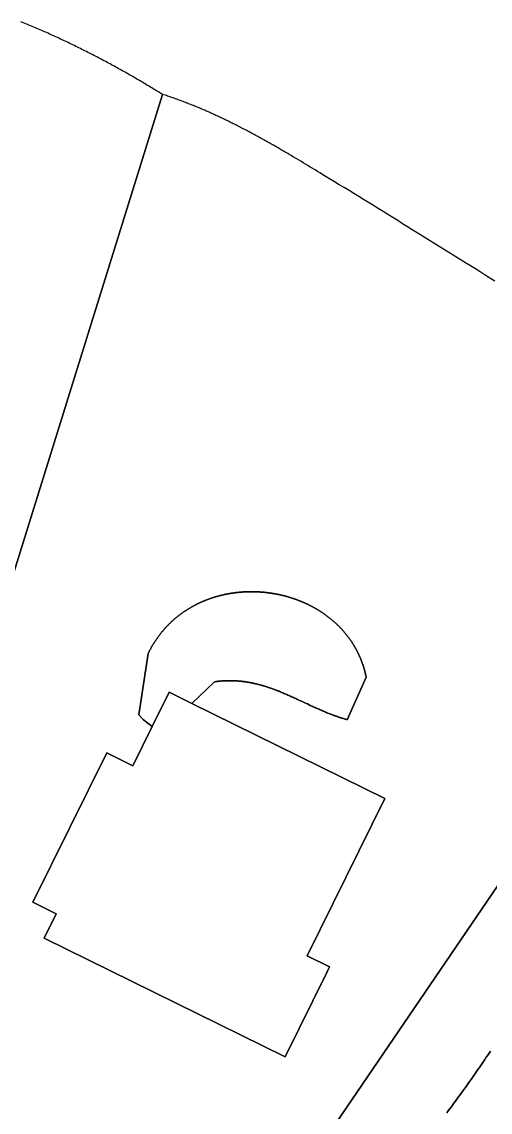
# Model space of a CAD drawing. Header units: millimetres. Extents: x 539514 to 908003, y -69769 to 203909.
# Drawn here: x 727897 to 756701, y 99591 to 166685 of the extents above; entities that cross this region are included whole.
import ezdxf

# ---------------------------------------------------------------- set-up
doc = ezdxf.new("R2010")
doc.units = ezdxf.units.MM
doc.layers.add('CLOSED_AREAS', color=7, linetype='Continuous')
doc.layers.add('REGION_HOLES', color=7, linetype='Continuous')

msp = doc.modelspace()

# ---------------------------------------------------------------- linework, layer by layer
at = {"layer": 'CLOSED_AREAS'}
for points in [[(727216.329, 132196.069), (736543.831, 162218.965), (736463.357, 162268.831), (736382.642, 162318.688), (736301.686, 162368.535), (736220.489, 162418.37), (736139.053, 162468.191), (736057.379, 162517.996), (735975.467, 162567.782), (735893.318, 162617.549), (735810.934, 162667.294), (735728.315, 162717.015), (735645.461, 162766.709), (735562.375, 162816.376), (735479.056, 162866.013), (735395.506, 162915.618), (735311.725, 162965.189), (735227.714, 163014.723), (735143.475, 163064.221), (735059.008, 163113.678), (734974.314, 163163.093), (734889.394, 163212.464), (734804.249, 163261.79), (734718.879, 163311.068), (734633.286, 163360.295), (734547.47, 163409.471), (734461.432, 163458.594), (734375.174, 163507.66), (734288.695, 163556.669), (734201.998, 163605.617), (734115.083, 163654.505), (734027.95, 163703.328), (733940.6, 163752.086), (733853.036, 163800.775), (733765.256, 163849.396), (733677.263, 163897.944), (733589.057, 163946.419), (733500.638, 163994.818), (733412.009, 164043.14), (733323.169, 164091.382), (733234.12, 164139.542), (733144.863, 164187.619), (733055.398, 164235.61), (732965.726, 164283.513), (732875.848, 164331.327), (732785.766, 164379.049), (732695.479, 164426.678), (732604.989, 164474.211), (732514.297, 164521.647), (732423.403, 164568.983), (732332.308, 164616.218), (732241.014, 164663.349), (732149.522, 164710.375), (732057.831, 164757.294), (731965.943, 164804.103), (731873.859, 164850.8), (731781.58, 164897.384), (731689.106, 164943.853), (731596.439, 164990.204), (731503.579, 165036.436), (731410.528, 165082.547), (731317.285, 165128.534), (731223.853, 165174.396), (731130.231, 165220.13), (731036.422, 165265.736), (730942.425, 165311.21), (730848.241, 165356.55), (730753.872, 165401.756), (730659.318, 165446.824), (730564.58, 165491.753), (730469.659, 165536.541), (730374.557, 165581.185), (730279.273, 165625.684), (730183.809, 165670.036), (730088.165, 165714.239), (729992.343, 165758.291), (729896.343, 165802.19), (729800.166, 165845.933), (729703.814, 165889.52), (729607.286, 165932.947), (729510.584, 165976.213), (729413.709, 166019.316), (729316.662, 166062.254), (729219.443, 166105.025), (729122.054, 166147.627), (729024.494, 166190.058), (728926.766, 166232.316), (728828.87, 166274.399), (728730.807, 166316.305), (728632.578, 166358.032), (728534.183, 166399.578), (728435.624, 166440.941), (728336.901, 166482.119), (728238.016, 166523.11), (728138.969, 166563.912), (728039.761, 166604.524), (727940.393, 166644.942), (727840.865, 166685.166)], [(756986.886, 150734.445), (756687.821, 150919.997), (756388.825, 151105.598), (756089.894, 151291.248), (755791.026, 151476.95), (755193.462, 151848.503), (754596.084, 152220.195), (753401.667, 152963.692), (752804.519, 153335.345), (752207.338, 153706.833), (751908.718, 153892.491), (751610.07, 154078.08), (751311.386, 154263.59), (751012.66, 154449.01), (750713.884, 154634.332), (750415.053, 154819.547), (750116.159, 155004.644), (749817.195, 155189.615), (749518.155, 155374.449), (749219.031, 155559.137), (748919.818, 155743.67), (748620.507, 155928.038), (748321.092, 156112.232), (748021.567, 156296.242), (747721.925, 156480.058), (747422.158, 156663.672), (747122.26, 156847.073), (746822.224, 157030.252), (746522.043, 157213.2), (746221.711, 157395.908), (746076.007, 157484.419), (745930.259, 157572.855), (745784.462, 157661.2), (745638.608, 157749.435), (745492.692, 157837.546), (745346.706, 157925.515), (745200.645, 158013.326), (745054.503, 158100.962), (744908.272, 158188.407), (744761.946, 158275.643), (744615.52, 158362.656), (744468.987, 158449.427), (744322.34, 158535.941), (744248.972, 158579.097), (744175.573, 158622.181), (744102.143, 158665.193), (744028.68, 158708.131), (743955.184, 158750.991), (743881.654, 158793.773), (743808.09, 158836.474), (743734.49, 158879.091), (743660.853, 158921.624), (743587.18, 158964.07), (743513.468, 159006.426), (743439.718, 159048.691), (743365.928, 159090.863), (743292.098, 159132.939), (743218.227, 159174.918), (743144.314, 159216.797), (743070.358, 159258.575), (742996.359, 159300.249), (742922.315, 159341.817), (742848.226, 159383.277), (742774.092, 159424.628), (742699.911, 159465.866), (742625.682, 159506.991), (742551.405, 159547.999), (742477.079, 159588.889), (742402.703, 159629.659), (742328.277, 159670.307), (742253.799, 159710.83), (742179.269, 159751.227), (742104.686, 159791.496), (742030.049, 159831.633), (741955.357, 159871.638), (741880.61, 159911.509), (741805.807, 159951.242), (741730.947, 159990.837), (741656.029, 160030.291), (741581.053, 160069.602), (741506.017, 160108.768), (741430.92, 160147.786), (741355.763, 160186.656), (741280.544, 160225.374), (741205.263, 160263.939), (741129.918, 160302.348), (741054.509, 160340.6), (740979.035, 160378.692), (740903.496, 160416.623), (740827.89, 160454.39), (740752.216, 160491.991), (740676.475, 160529.425), (740600.664, 160566.688), (740524.784, 160603.78), (740448.833, 160640.698), (740372.811, 160677.439), (740296.717, 160714.003), (740220.55, 160750.386), (740144.309, 160786.586), (740067.994, 160822.603), (739991.603, 160858.433), (739915.137, 160894.074), (739838.593, 160929.525), (739761.972, 160964.783), (739685.272, 160999.847), (739608.494, 161034.714), (739531.635, 161069.381), (739454.695, 161103.848), (739377.674, 161138.112), (739300.57, 161172.171), (739223.383, 161206.023), (739146.112, 161239.665), (739068.756, 161273.097), (738991.314, 161306.315), (738913.787, 161339.317), (738836.171, 161372.102), (738758.468, 161404.668), (738680.677, 161437.012), (738602.795, 161469.132), (738524.823, 161501.026), (738446.76, 161532.693), (738368.605, 161564.129), (738290.358, 161595.334), (738212.016, 161626.305), (738133.581, 161657.04), (738055.05, 161687.536), (737976.423, 161717.792), (737897.7, 161747.806), (737818.879, 161777.576), (737739.96, 161807.099), (737660.941, 161836.373), (737581.823, 161865.397), (737502.604, 161894.169), (737423.283, 161922.685), (737343.86, 161950.945), (737264.335, 161978.946), (737184.705, 162006.686), (737104.97, 162034.163), (737025.13, 162061.375), (736945.184, 162088.32), (736865.131, 162114.996), (736784.969, 162141.4), (736704.7, 162167.531), (736624.32, 162193.387), (736543.831, 162218.965), (727216.329, 132196.069)], [(741499.066, 90513.796), (774436.806, 138900.211)], [(774436.806, 138900.211), (741499.066, 90513.796)], [(754029.541, 99546.695), (754118.452, 99666.656), (754207.237, 99786.749), (754295.895, 99906.976), (754384.421, 100027.342), (754472.814, 100147.85), (754561.07, 100268.504), (754649.186, 100389.306), (754737.16, 100510.262), (754824.988, 100631.374), (754912.669, 100752.646), (755000.198, 100874.081), (755087.574, 100995.683), (755174.792, 101117.456), (755261.851, 101239.404), (755348.748, 101361.529), (755435.48, 101483.836), (755522.043, 101606.327), (755608.435, 101729.007), (755694.653, 101851.88), (755780.695, 101974.948), (755866.557, 102098.215), (755952.236, 102221.685), (756037.73, 102345.362), (756123.036, 102469.249), (756208.151, 102593.349), (756293.072, 102717.667), (756377.796, 102842.205), (756462.32, 102966.968), (756546.853, 103092.267), (756631.192, 103217.783), (756715.346, 103343.507)], [(756715.346, 103343.507), (756631.192, 103217.783), (756546.853, 103092.267), (756462.32, 102966.968), (756377.796, 102842.205), (756293.072, 102717.667), (756208.151, 102593.349), (756123.036, 102469.249), (756037.73, 102345.362), (755952.236, 102221.685), (755866.557, 102098.215), (755780.695, 101974.948), (755694.653, 101851.88), (755608.435, 101729.007), (755522.043, 101606.327), (755435.48, 101483.836), (755348.748, 101361.529), (755261.851, 101239.404), (755174.792, 101117.456), (755087.574, 100995.683), (755000.198, 100874.081), (754912.669, 100752.646), (754824.988, 100631.374), (754737.16, 100510.262), (754649.186, 100389.306), (754561.07, 100268.504), (754472.814, 100147.85), (754384.421, 100027.342), (754295.895, 99906.976), (754207.237, 99786.749), (754118.452, 99666.656), (754029.541, 99546.695)]]:
    msp.add_lwpolyline(points, dxfattribs=at)
for points in [[(735919.47, 123328.084), (736959.382, 125434.769), (738358.881, 124743.941), (739750.159, 126074.896), (739788.018, 126080.217), (739825.781, 126085.309), (739863.45, 126090.174), (739901.026, 126094.813), (739938.509, 126099.228), (739975.899, 126103.419), (740013.197, 126107.389), (740050.405, 126111.139), (740087.521, 126114.669), (740124.547, 126117.982), (740161.484, 126121.078), (740198.332, 126123.959), (740235.091, 126126.627), (740271.762, 126129.083), (740308.346, 126131.327), (740344.843, 126133.363), (740381.254, 126135.19), (740417.579, 126136.81), (740453.82, 126138.225), (740489.975, 126139.436), (740526.047, 126140.444), (740562.035, 126141.251), (740597.941, 126141.858), (740633.764, 126142.266), (740669.506, 126142.477), (740705.166, 126142.492), (740740.746, 126142.313), (740776.246, 126141.941), (740811.666, 126141.376), (740847.008, 126140.622), (740882.271, 126139.678), (740917.457, 126138.547), (740952.565, 126137.229), (740987.597, 126135.727), (741022.552, 126134.04), (741057.433, 126132.172), (741092.238, 126130.123), (741126.969, 126127.894), (741161.626, 126125.487), (741196.21, 126122.903), (741230.721, 126120.144), (741265.16, 126117.211), (741299.528, 126114.105), (741333.825, 126110.827), (741368.051, 126107.38), (741402.207, 126103.764), (741436.294, 126099.981), (741470.313, 126096.032), (741504.263, 126091.919), (741538.146, 126087.642), (741571.961, 126083.204), (741605.711, 126078.605), (741639.394, 126073.847), (741673.012, 126068.932), (741706.565, 126063.86), (741740.054, 126058.633), (741773.48, 126053.252), (741806.842, 126047.72), (741840.142, 126042.036), (741873.38, 126036.203), (741906.557, 126030.222), (741939.673, 126024.093), (741972.728, 126017.82), (742005.724, 126011.402), (742038.661, 126004.842), (742071.539, 125998.14), (742104.359, 125991.299), (742137.122, 125984.318), (742169.828, 125977.201), (742202.478, 125969.947), (742235.072, 125962.559), (742267.61, 125955.038), (742300.095, 125947.385), (742332.525, 125939.602), (742364.901, 125931.69), (742397.225, 125923.65), (742429.497, 125915.483), (742461.716, 125907.192), (742493.885, 125898.777), (742526.003, 125890.239), (742558.07, 125881.581), (742590.089, 125872.803), (742622.058, 125863.907), (742653.979, 125854.894), (742685.852, 125845.766), (742717.678, 125836.524), (742749.457, 125827.169), (742781.19, 125817.703), (742812.878, 125808.126), (742844.52, 125798.441), (742876.118, 125788.649), (742907.672, 125778.751), (742939.183, 125768.748), (742970.651, 125758.642), (743002.077, 125748.435), (743033.462, 125738.126), (743064.805, 125727.719), (743096.108, 125717.214), (743127.371, 125706.613), (743158.594, 125695.917), (743189.779, 125685.127), (743220.926, 125674.244), (743252.035, 125663.271), (743283.106, 125652.209), (743314.142, 125641.058), (743345.141, 125629.82), (743376.105, 125618.497), (743407.034, 125607.09), (743437.929, 125595.6), (743468.79, 125584.028), (743499.618, 125572.377), (743530.413, 125560.647), (743561.177, 125548.84), (743591.909, 125536.956), (743622.61, 125524.999), (743653.281, 125512.968), (743683.922, 125500.865), (743714.533, 125488.692), (743775.672, 125464.139), (743836.7, 125439.321), (743897.623, 125414.249), (743958.445, 125388.933), (744019.17, 125363.384), (744079.804, 125337.613), (744140.35, 125311.631), (744200.814, 125285.449), (744261.199, 125259.078), (744321.51, 125232.528), (744381.752, 125205.811), (744441.929, 125178.938), (744502.045, 125151.919), (744562.106, 125124.766), (744622.116, 125097.489), (744682.079, 125070.099), (744742, 125042.607), (744801.883, 125015.024), (744861.732, 124987.361), (744981.35, 124931.838), (745100.89, 124876.125), (745220.387, 124820.31), (745339.878, 124764.479), (745459.399, 124708.721), (745578.985, 124653.122), (745638.815, 124625.409), (745698.674, 124597.769), (745758.568, 124570.213), (745818.501, 124542.75), (745878.478, 124515.393), (745938.502, 124488.152), (745998.58, 124461.039), (746058.714, 124434.063), (746118.91, 124407.236), (746179.173, 124380.568), (746239.506, 124354.072), (746299.914, 124327.757), (746360.402, 124301.634), (746420.974, 124275.715), (746481.635, 124250.01), (746542.389, 124224.531), (746603.241, 124199.287), (746664.196, 124174.29), (746725.257, 124149.552), (746786.429, 124125.082), (746817.059, 124112.951), (746847.718, 124100.892), (746878.407, 124088.905), (746909.127, 124076.992), (746939.877, 124065.155), (746970.66, 124053.394), (747001.475, 124041.712), (747032.323, 124030.109), (747063.205, 124018.586), (747094.12, 124007.146), (747125.07, 123995.79), (747156.056, 123984.518), (747187.077, 123973.333), (747218.134, 123962.235), (747249.228, 123951.227), (747280.36, 123940.308), (747311.53, 123929.482), (747342.738, 123918.749), (747373.985, 123908.11), (747405.272, 123897.566), (747436.599, 123887.12), (747467.967, 123876.773), (747499.377, 123866.526), (747530.828, 123856.379), (747562.322, 123846.336), (747593.859, 123836.396), (747625.44, 123826.562), (747657.065, 123816.835), (747688.735, 123807.215), (747720.45, 123797.705), (747752.211, 123788.306), (747784.018, 123779.019), (747815.872, 123769.846), (747847.774, 123760.788), (747879.725, 123751.845), (747911.723, 123743.021), (749077.661, 126366.381), (749070.207, 126401.948), (749062.57, 126437.404), (749054.749, 126472.748), (749046.747, 126507.98), (749038.562, 126543.1), (749030.197, 126578.109), (749021.652, 126613.005), (749012.927, 126647.789), (749004.023, 126682.461), (748994.941, 126717.021), (748985.681, 126751.468), (748976.244, 126785.802), (748966.63, 126820.024), (748956.841, 126854.133), (748946.877, 126888.13), (748936.738, 126922.013), (748926.426, 126955.784), (748915.94, 126989.441), (748905.282, 127022.985), (748894.452, 127056.416), (748883.451, 127089.733), (748872.279, 127122.937), (748860.938, 127156.027), (748849.427, 127189.004), (748837.748, 127221.867), (748825.9, 127254.615), (748813.885, 127287.25), (748801.704, 127319.771), (748789.357, 127352.177), (748776.844, 127384.47), (748764.166, 127416.648), (748751.325, 127448.711), (748738.32, 127480.66), (748725.152, 127512.494), (748711.822, 127544.213), (748698.331, 127575.818), (748684.679, 127607.307), (748670.867, 127638.682), (748656.895, 127669.941), (748642.764, 127701.085), (748628.475, 127732.114), (748614.028, 127763.027), (748599.425, 127793.825), (748584.665, 127824.507), (748569.75, 127855.073), (748554.679, 127885.523), (748539.454, 127915.858), (748524.076, 127946.076), (748508.544, 127976.179), (748492.861, 128006.165), (748477.025, 128036.035), (748461.038, 128065.788), (748444.901, 128095.425), (748428.614, 128124.945), (748412.178, 128154.349), (748395.593, 128183.635), (748378.86, 128212.805), (748361.98, 128241.858), (748344.954, 128270.794), (748327.782, 128299.612), (748310.464, 128328.313), (748293.002, 128356.897), (748275.396, 128385.364), (748257.646, 128413.712), (748239.754, 128441.943), (748221.72, 128470.057), (748203.544, 128498.052), (748185.228, 128525.929), (748166.772, 128553.689), (748148.176, 128581.33), (748129.441, 128608.853), (748110.569, 128636.257), (748091.558, 128663.544), (748072.411, 128690.711), (748053.128, 128717.76), (748033.709, 128744.69), (748014.155, 128771.501), (747994.467, 128798.194), (747974.646, 128824.767), (747954.691, 128851.221), (747934.604, 128877.556), (747914.386, 128903.772), (747894.036, 128929.868), (747873.556, 128955.844), (747852.947, 128981.701), (747832.208, 129007.439), (747811.341, 129033.056), (747790.346, 129058.554), (747769.224, 129083.931), (747747.976, 129109.189), (747726.601, 129134.326), (747705.102, 129159.343), (747683.478, 129184.239), (747661.73, 129209.015), (747639.859, 129233.671), (747617.865, 129258.206), (747595.749, 129282.619), (747573.513, 129306.913), (747551.155, 129331.085), (747528.677, 129355.136), (747506.081, 129379.065), (747483.365, 129402.874), (747460.531, 129426.561), (747437.58, 129450.127), (747414.512, 129473.571), (747391.329, 129496.893), (747368.029, 129520.094), (747344.615, 129543.173), (747321.087, 129566.13), (747297.445, 129588.965), (747273.69, 129611.678), (747249.823, 129634.268), (747225.845, 129656.736), (747201.755, 129679.082), (747177.556, 129701.305), (747153.247, 129723.406), (747128.828, 129745.383), (747104.302, 129767.238), (747079.667, 129788.97), (747054.926, 129810.579), (747030.079, 129832.065), (747005.125, 129853.428), (746980.067, 129874.667), (746954.904, 129895.783), (746929.637, 129916.776), (746904.267, 129937.645), (746878.795, 129958.39), (746853.221, 129979.011), (746827.545, 129999.509), (746801.769, 130019.882), (746775.894, 130040.132), (746749.919, 130060.257), (746723.845, 130080.258), (746697.673, 130100.134), (746671.404, 130119.886), (746645.039, 130139.514), (746618.577, 130159.017), (746592.02, 130178.395), (746565.369, 130197.648), (746538.623, 130216.776), (746511.784, 130235.78), (746484.852, 130254.658), (746457.828, 130273.41), (746430.712, 130292.038), (746403.506, 130310.54), (746376.209, 130328.916), (746348.823, 130347.167), (746321.348, 130365.292), (746293.785, 130383.291), (746266.135, 130401.165), (746238.397, 130418.912), (746210.573, 130436.533), (746182.663, 130454.028), (746154.669, 130471.397), (746126.59, 130488.639), (746098.427, 130505.755), (746070.182, 130522.744), (746041.853, 130539.606), (746013.444, 130556.342), (745984.953, 130572.95), (745956.381, 130589.432), (745927.73, 130605.787), (745899, 130622.014), (745870.191, 130638.114), (745841.304, 130654.087), (745812.34, 130669.932), (745783.3, 130685.65), (745754.184, 130701.24), (745724.992, 130716.702), (745695.726, 130732.036), (745666.385, 130747.242), (745636.972, 130762.321), (745607.486, 130777.271), (745577.927, 130792.093), (745548.298, 130806.786), (745518.597, 130821.351), (745488.827, 130835.788), (745458.987, 130850.096), (745429.078, 130864.275), (745399.101, 130878.325), (745369.057, 130892.246), (745338.946, 130906.039), (745308.769, 130919.702), (745278.526, 130933.236), (745248.218, 130946.64), (745217.846, 130959.916), (745187.41, 130973.061), (745156.912, 130986.077), (745126.351, 130998.964), (745095.728, 131011.72), (745065.045, 131024.347), (745034.301, 131036.843), (745003.497, 131049.21), (744972.635, 131061.446), (744941.713, 131073.552), (744910.735, 131085.528), (744879.699, 131097.373), (744848.606, 131109.087), (744817.458, 131120.671), (744786.254, 131132.124), (744754.996, 131143.447), (744723.685, 131154.638), (744692.32, 131165.698), (744660.902, 131176.627), (744629.432, 131187.425), (744597.911, 131198.091), (744566.34, 131208.626), (744534.718, 131219.029), (744503.047, 131229.301), (744471.328, 131239.441), (744439.56, 131249.449), (744407.745, 131259.325), (744375.884, 131269.069), (744343.976, 131278.681), (744312.023, 131288.161), (744280.024, 131297.508), (744247.982, 131306.723), (744215.896, 131315.805), (744183.768, 131324.755), (744151.597, 131333.572), (744119.385, 131342.256), (744087.131, 131350.808), (744054.838, 131359.226), (744022.505, 131367.511), (743990.133, 131375.663), (743957.722, 131383.682), (743925.274, 131391.567), (743892.789, 131399.319), (743860.267, 131406.937), (743827.71, 131414.422), (743795.118, 131421.772), (743762.491, 131428.989), (743729.83, 131436.072), (743697.137, 131443.021), (743664.41, 131449.835), (743631.652, 131456.515), (743598.863, 131463.061), (743566.043, 131469.473), (743533.194, 131475.75), (743500.315, 131481.892), (743467.407, 131487.899), (743434.472, 131493.772), (743401.509, 131499.51), (743368.52, 131505.112), (743335.504, 131510.58), (743302.463, 131515.912), (743269.398, 131521.109), (743236.308, 131526.17), (743203.195, 131531.096), (743170.06, 131535.886), (743136.902, 131540.541), (743103.723, 131545.06), (743070.523, 131549.443), (743037.302, 131553.689), (743004.062, 131557.8), (742970.804, 131561.774), (742937.527, 131565.612), (742904.232, 131569.314), (742870.921, 131572.879), (742837.593, 131576.308), (742804.25, 131579.6), (742770.891, 131582.755), (742737.519, 131585.773), (742704.132, 131588.654), (742670.733, 131591.398), (742637.321, 131594.005), (742603.898, 131596.475), (742570.463, 131598.807), (742537.018, 131601.002), (742503.563, 131603.059), (742470.099, 131604.979), (742436.626, 131606.761), (742403.146, 131608.405), (742369.658, 131609.911), (742336.164, 131611.278), (742302.664, 131612.508), (742269.159, 131613.6), (742235.649, 131614.553), (742202.135, 131615.368), (742168.617, 131616.044), (742135.097, 131616.581), (742101.576, 131616.98), (742068.052, 131617.24), (742034.528, 131617.361), (742001.004, 131617.343), (741967.48, 131617.186), (741933.958, 131616.889), (741900.438, 131616.454), (741866.92, 131615.879), (741833.405, 131615.164), (741799.894, 131614.31), (741766.387, 131613.316), (741732.886, 131612.182), (741699.39, 131610.908), (741665.901, 131609.495), (741632.419, 131607.941), (741598.944, 131606.247), (741565.478, 131604.413), (741532.021, 131602.438), (741498.573, 131600.323), (741465.136, 131598.067), (741431.71, 131595.671), (741398.295, 131593.134), (741364.892, 131590.456), (741331.503, 131587.637), (741298.127, 131584.677), (741264.765, 131581.576), (741231.418, 131578.333), (741198.086, 131574.949), (741164.771, 131571.424), (741131.472, 131567.757), (741098.191, 131563.949), (741064.928, 131559.999), (741031.683, 131555.907), (740998.458, 131551.673), (740965.253, 131547.296), (740932.069, 131542.778), (740898.906, 131538.118), (740865.764, 131533.315), (740832.646, 131528.37), (740799.551, 131523.282), (740766.479, 131518.052), (740733.432, 131512.679), (740700.411, 131507.163), (740667.415, 131501.504), (740634.446, 131495.703), (740601.504, 131489.758), (740568.589, 131483.67), (740535.703, 131477.438), (740502.847, 131471.064), (740470.02, 131464.545), (740437.223, 131457.884), (740404.457, 131451.078), (740371.723, 131444.129), (740339.022, 131437.036), (740306.353, 131429.798), (740273.718, 131422.417), (740241.117, 131414.892), (740208.551, 131407.222), (740176.021, 131399.408), (740143.527, 131391.45), (740111.07, 131383.347), (740078.65, 131375.099), (740046.269, 131366.706), (740013.926, 131358.169), (739981.623, 131349.487), (739949.36, 131340.66), (739917.137, 131331.687), (739884.956, 131322.569), (739852.817, 131313.306), (739820.721, 131303.898), (739788.668, 131294.344), (739756.66, 131284.644), (739724.695, 131274.799), (739692.776, 131264.808), (739660.903, 131254.671), (739629.077, 131244.388), (739597.298, 131233.958), (739565.567, 131223.383), (739533.884, 131212.661), (739502.25, 131201.793), (739470.667, 131190.779), (739439.133, 131179.617), (739407.651, 131168.309), (739376.221, 131156.855), (739344.843, 131145.253), (739313.518, 131133.505), (739282.247, 131121.609), (739251.03, 131109.566), (739219.869, 131097.376), (739188.763, 131085.039), (739157.713, 131072.554), (739126.72, 131059.921), (739095.785, 131047.141), (739064.908, 131034.213), (739034.09, 131021.137), (739003.332, 131007.913), (738972.633, 130994.542), (738941.996, 130981.022), (738911.42, 130967.353), (738880.906, 130953.537), (738850.455, 130939.572), (738820.068, 130925.458), (738789.744, 130911.196), (738759.486, 130896.785), (738729.292, 130882.226), (738699.165, 130867.517), (738669.105, 130852.659), (738639.111, 130837.652), (738609.186, 130822.496), (738579.329, 130807.191), (738549.542, 130791.736), (738519.825, 130776.132), (738490.178, 130760.378), (738460.602, 130744.475), (738431.098, 130728.421), (738401.667, 130712.218), (738372.309, 130695.865), (738343.025, 130679.362), (738313.815, 130662.708), (738284.68, 130645.904), (738255.621, 130628.95), (738226.639, 130611.845), (738197.733, 130594.59), (738168.906, 130577.184), (738140.156, 130559.628), (738111.486, 130541.92), (738082.895, 130524.062), (738054.384, 130506.052), (738025.955, 130487.891), (737997.607, 130469.579), (737969.341, 130451.116), (737941.158, 130432.501), (737913.059, 130413.735), (737885.044, 130394.817), (737857.114, 130375.747), (737829.269, 130356.526), (737801.51, 130337.152), (737773.838, 130317.627), (737746.254, 130297.949), (737718.758, 130278.119), (737691.35, 130258.137), (737664.032, 130238.003), (737636.803, 130217.716), (737609.666, 130197.276), (737582.62, 130176.684), (737555.665, 130155.938), (737528.804, 130135.04), (737502.035, 130113.989), (737475.361, 130092.785), (737448.781, 130071.427), (737422.296, 130049.917), (737395.907, 130028.253), (737369.614, 130006.435), (737343.419, 129984.464), (737317.322, 129962.339), (737291.323, 129940.06), (737265.423, 129917.628), (737239.623, 129895.041), (737213.923, 129872.301), (737188.324, 129849.406), (737162.827, 129826.357), (737137.432, 129803.154), (737112.14, 129779.796), (737086.952, 129756.284), (737061.868, 129732.617), (737036.889, 129708.795), (737012.016, 129684.819), (736987.249, 129660.687), (736962.589, 129636.4), (736938.036, 129611.959), (736913.591, 129587.362), (736889.256, 129562.61), (736865.029, 129537.702), (736840.913, 129512.639), (736816.908, 129487.42), (736793.014, 129462.045), (736769.232, 129436.515), (736745.562, 129410.829), (736722.006, 129384.987), (736698.565, 129358.988), (736675.237, 129332.834), (736652.025, 129306.523), (736628.929, 129280.055), (736605.95, 129253.432), (736583.088, 129226.651), (736560.343, 129199.714), (736537.718, 129172.62), (736515.211, 129145.37), (736492.824, 129117.962), (736470.558, 129090.397), (736448.413, 129062.675), (736426.39, 129034.796), (736404.489, 129006.76), (736382.711, 128978.566), (736361.057, 128950.214), (736339.527, 128921.705), (736318.122, 128893.038), (736296.843, 128864.213), (736275.691, 128835.23), (736254.665, 128806.089), (736233.767, 128776.79), (736212.997, 128747.333), (736192.356, 128717.717), (736171.845, 128687.943), (736151.463, 128658.011), (736131.213, 128627.92), (736111.094, 128597.67), (736091.107, 128567.261), (736071.253, 128536.694), (736051.533, 128505.967), (736031.947, 128475.081), (736012.495, 128444.036), (735993.179, 128412.832), (735973.999, 128381.468), (735954.955, 128349.945), (735936.049, 128318.262), (735917.281, 128286.42), (735898.651, 128254.418), (735880.161, 128222.255), (735861.811, 128189.933), (735843.601, 128157.451), (735825.532, 128124.809), (735807.606, 128092.006), (735789.821, 128059.043), (735772.18, 128025.919), (735754.683, 127992.635), (735737.331, 127959.191), (735720.123, 127925.585), (735703.061, 127891.819), (735686.146, 127857.891), (735669.377, 127823.803), (735086.409, 124034.505), (735377.893, 123743.021)], [(738358.881, 124743.941), (736959.382, 125434.769), (735919.47, 123328.084), (734726.222, 120910.766), (733116.542, 121705.344), (728578.393, 112511.828), (730015.599, 111802.387), (729275.92, 110303.923), (744086.97, 102992.82), (746655.026, 108195.263), (746820.807, 108531.107), (745453.408, 109206.09), (750230.559, 118883.784)]]:
    msp.add_lwpolyline(points, close=True, dxfattribs=at)
at = {"layer": 'REGION_HOLES'}
msp.add_lwpolyline([(735377.893, 123743.021), (735086.409, 124034.505), (735669.377, 127823.803), (735686.146, 127857.891), (735703.061, 127891.819), (735720.123, 127925.585), (735737.331, 127959.191), (735754.683, 127992.635), (735772.18, 128025.919), (735789.821, 128059.043), (735807.606, 128092.006), (735825.532, 128124.809), (735843.601, 128157.451), (735861.811, 128189.933), (735880.161, 128222.255), (735898.651, 128254.418), (735917.281, 128286.42), (735936.049, 128318.262), (735954.955, 128349.945), (735973.999, 128381.468), (735993.179, 128412.832), (736012.495, 128444.036), (736031.947, 128475.081), (736051.533, 128505.967), (736071.253, 128536.694), (736091.107, 128567.261), (736111.094, 128597.67), (736131.213, 128627.92), (736151.463, 128658.011), (736171.845, 128687.943), (736192.356, 128717.717), (736212.997, 128747.333), (736233.767, 128776.79), (736254.665, 128806.089), (736275.691, 128835.23), (736296.843, 128864.213), (736318.122, 128893.038), (736339.527, 128921.705), (736361.057, 128950.214), (736382.711, 128978.566), (736404.489, 129006.76), (736426.39, 129034.796), (736448.413, 129062.675), (736470.558, 129090.397), (736492.824, 129117.962), (736515.211, 129145.37), (736537.718, 129172.62), (736560.343, 129199.714), (736583.088, 129226.651), (736605.95, 129253.432), (736628.929, 129280.055), (736652.025, 129306.523), (736675.237, 129332.834), (736698.565, 129358.988), (736722.006, 129384.987), (736745.562, 129410.829), (736769.232, 129436.515), (736793.014, 129462.045), (736816.908, 129487.42), (736840.913, 129512.639), (736865.029, 129537.702), (736889.256, 129562.61), (736913.591, 129587.362), (736938.036, 129611.959), (736962.589, 129636.4), (736987.249, 129660.687), (737012.016, 129684.819), (737036.889, 129708.795), (737061.868, 129732.617), (737086.952, 129756.284), (737112.14, 129779.796), (737137.432, 129803.154), (737162.827, 129826.357), (737188.324, 129849.406), (737213.923, 129872.301), (737239.623, 129895.041), (737265.423, 129917.628), (737291.323, 129940.06), (737317.322, 129962.339), (737343.419, 129984.464), (737369.614, 130006.435), (737395.907, 130028.253), (737422.296, 130049.917), (737448.781, 130071.427), (737475.361, 130092.785), (737502.035, 130113.989), (737528.804, 130135.04), (737555.665, 130155.938), (737582.62, 130176.684), (737609.666, 130197.276), (737636.803, 130217.716), (737664.032, 130238.003), (737691.35, 130258.137), (737718.758, 130278.119), (737746.254, 130297.949), (737773.838, 130317.627), (737801.51, 130337.152), (737829.269, 130356.526), (737857.114, 130375.747), (737885.044, 130394.817), (737913.059, 130413.735), (737941.158, 130432.501), (737969.341, 130451.116), (737997.607, 130469.579), (738025.955, 130487.891), (738054.384, 130506.052), (738082.895, 130524.062), (738111.486, 130541.92), (738140.156, 130559.628), (738168.906, 130577.184), (738197.733, 130594.59), (738226.639, 130611.845), (738255.621, 130628.95), (738284.68, 130645.904), (738313.815, 130662.708), (738343.025, 130679.362), (738372.309, 130695.865), (738401.667, 130712.218), (738431.098, 130728.421), (738460.602, 130744.475), (738490.178, 130760.378), (738519.825, 130776.132), (738549.542, 130791.736), (738579.329, 130807.191), (738609.186, 130822.496), (738639.111, 130837.652), (738669.105, 130852.659), (738699.165, 130867.517), (738729.292, 130882.226), (738759.486, 130896.785), (738789.744, 130911.196), (738820.068, 130925.458), (738850.455, 130939.572), (738880.906, 130953.537), (738911.42, 130967.353), (738941.996, 130981.022), (738972.633, 130994.542), (739003.332, 131007.913), (739034.09, 131021.137), (739064.908, 131034.213), (739095.785, 131047.141), (739126.72, 131059.921), (739157.713, 131072.554), (739188.763, 131085.039), (739219.869, 131097.376), (739251.03, 131109.566), (739282.247, 131121.609), (739313.518, 131133.505), (739344.843, 131145.253), (739376.221, 131156.855), (739407.651, 131168.309), (739439.133, 131179.617), (739470.667, 131190.779), (739502.25, 131201.793), (739533.884, 131212.661), (739565.567, 131223.383), (739597.298, 131233.958), (739629.077, 131244.388), (739660.903, 131254.671), (739692.776, 131264.808), (739724.695, 131274.799), (739756.66, 131284.644), (739788.668, 131294.344), (739820.721, 131303.898), (739852.817, 131313.306), (739884.956, 131322.569), (739917.137, 131331.687), (739949.36, 131340.66), (739981.623, 131349.487), (740013.926, 131358.169), (740046.269, 131366.706), (740078.65, 131375.099), (740111.07, 131383.347), (740143.527, 131391.45), (740176.021, 131399.408), (740208.551, 131407.222), (740241.117, 131414.892), (740273.718, 131422.417), (740306.353, 131429.798), (740339.022, 131437.036), (740371.723, 131444.129), (740404.457, 131451.078), (740437.223, 131457.884), (740470.02, 131464.545), (740502.847, 131471.064), (740535.703, 131477.438), (740568.589, 131483.67), (740601.504, 131489.758), (740634.446, 131495.703), (740667.415, 131501.504), (740700.411, 131507.163), (740733.432, 131512.679), (740766.479, 131518.052), (740799.551, 131523.282), (740832.646, 131528.37), (740865.764, 131533.315), (740898.906, 131538.118), (740932.069, 131542.778), (740965.253, 131547.296), (740998.458, 131551.673), (741031.683, 131555.907), (741064.928, 131559.999), (741098.191, 131563.949), (741131.472, 131567.757), (741164.771, 131571.424), (741198.086, 131574.949), (741231.418, 131578.333), (741264.765, 131581.576), (741298.127, 131584.677), (741331.503, 131587.637), (741364.892, 131590.456), (741398.295, 131593.134), (741431.71, 131595.671), (741465.136, 131598.067), (741498.573, 131600.323), (741532.021, 131602.438), (741565.478, 131604.413), (741598.944, 131606.247), (741632.419, 131607.941), (741665.901, 131609.495), (741699.39, 131610.908), (741732.886, 131612.182), (741766.387, 131613.316), (741799.894, 131614.31), (741833.405, 131615.164), (741866.92, 131615.879), (741900.438, 131616.454), (741933.958, 131616.889), (741967.48, 131617.186), (742001.004, 131617.343), (742034.528, 131617.361), (742068.052, 131617.24), (742101.576, 131616.98), (742135.097, 131616.581), (742168.617, 131616.044), (742202.135, 131615.368), (742235.649, 131614.553), (742269.159, 131613.6), (742302.664, 131612.508), (742336.164, 131611.278), (742369.658, 131609.911), (742403.146, 131608.405), (742436.626, 131606.761), (742470.099, 131604.979), (742503.563, 131603.059), (742537.018, 131601.002), (742570.463, 131598.807), (742603.898, 131596.475), (742637.321, 131594.005), (742670.733, 131591.398), (742704.132, 131588.654), (742737.519, 131585.773), (742770.891, 131582.755), (742804.25, 131579.6), (742837.593, 131576.308), (742870.921, 131572.879), (742904.232, 131569.314), (742937.527, 131565.612), (742970.804, 131561.774), (743004.062, 131557.8), (743037.302, 131553.689), (743070.523, 131549.443), (743103.723, 131545.06), (743136.902, 131540.541), (743170.06, 131535.886), (743203.195, 131531.096), (743236.308, 131526.17), (743269.398, 131521.109), (743302.463, 131515.912), (743335.504, 131510.58), (743368.52, 131505.112), (743401.509, 131499.51), (743434.472, 131493.772), (743467.407, 131487.899), (743500.315, 131481.892), (743533.194, 131475.75), (743566.043, 131469.473), (743598.863, 131463.061), (743631.652, 131456.515), (743664.41, 131449.835), (743697.137, 131443.021), (743729.83, 131436.072), (743762.491, 131428.989), (743795.118, 131421.772), (743827.71, 131414.422), (743860.267, 131406.937), (743892.789, 131399.319), (743925.274, 131391.567), (743957.722, 131383.682), (743990.133, 131375.663), (744022.505, 131367.511), (744054.838, 131359.226), (744087.131, 131350.808), (744119.385, 131342.256), (744151.597, 131333.572), (744183.768, 131324.755), (744215.896, 131315.805), (744247.982, 131306.723), (744280.024, 131297.508), (744312.023, 131288.161), (744343.976, 131278.681), (744375.884, 131269.069), (744407.745, 131259.325), (744439.56, 131249.449), (744471.328, 131239.441), (744503.047, 131229.301), (744534.718, 131219.029), (744566.34, 131208.626), (744597.911, 131198.091), (744629.432, 131187.425), (744660.902, 131176.627), (744692.32, 131165.698), (744723.685, 131154.638), (744754.996, 131143.447), (744786.254, 131132.124), (744817.458, 131120.671), (744848.606, 131109.087), (744879.699, 131097.373), (744910.735, 131085.528), (744941.713, 131073.552), (744972.635, 131061.446), (745003.497, 131049.21), (745034.301, 131036.843), (745065.045, 131024.347), (745095.728, 131011.72), (745126.351, 130998.964), (745156.912, 130986.077), (745187.41, 130973.061), (745217.846, 130959.916), (745248.218, 130946.64), (745278.526, 130933.236), (745308.769, 130919.702), (745338.946, 130906.039), (745369.057, 130892.246), (745399.101, 130878.325), (745429.078, 130864.275), (745458.987, 130850.096), (745488.827, 130835.788), (745518.597, 130821.351), (745548.298, 130806.786), (745577.927, 130792.093), (745607.486, 130777.271), (745636.972, 130762.321), (745666.385, 130747.242), (745695.726, 130732.036), (745724.992, 130716.702), (745754.184, 130701.24), (745783.3, 130685.65), (745812.34, 130669.932), (745841.304, 130654.087), (745870.191, 130638.114), (745899, 130622.014), (745927.73, 130605.787), (745956.381, 130589.432), (745984.953, 130572.95), (746013.444, 130556.342), (746041.853, 130539.606), (746070.182, 130522.744), (746098.427, 130505.755), (746126.59, 130488.639), (746154.669, 130471.397), (746182.663, 130454.028), (746210.573, 130436.533), (746238.397, 130418.912), (746266.135, 130401.165), (746293.785, 130383.291), (746321.348, 130365.292), (746348.823, 130347.167), (746376.209, 130328.916), (746403.506, 130310.54), (746430.712, 130292.038), (746457.828, 130273.41), (746484.852, 130254.658), (746511.784, 130235.78), (746538.623, 130216.776), (746565.369, 130197.648), (746592.02, 130178.395), (746618.577, 130159.017), (746645.039, 130139.514), (746671.404, 130119.886), (746697.673, 130100.134), (746723.845, 130080.258), (746749.919, 130060.257), (746775.894, 130040.132), (746801.769, 130019.882), (746827.545, 129999.509), (746853.221, 129979.011), (746878.795, 129958.39), (746904.267, 129937.645), (746929.637, 129916.776), (746954.904, 129895.783), (746980.067, 129874.667), (747005.125, 129853.428), (747030.079, 129832.065), (747054.926, 129810.579), (747079.667, 129788.97), (747104.302, 129767.238), (747128.828, 129745.383), (747153.247, 129723.406), (747177.556, 129701.305), (747201.755, 129679.082), (747225.845, 129656.736), (747249.823, 129634.268), (747273.69, 129611.678), (747297.445, 129588.965), (747321.087, 129566.13), (747344.615, 129543.173), (747368.029, 129520.094), (747391.329, 129496.893), (747414.512, 129473.571), (747437.58, 129450.127), (747460.531, 129426.561), (747483.365, 129402.874), (747506.081, 129379.065), (747528.677, 129355.136), (747551.155, 129331.085), (747573.513, 129306.913), (747595.749, 129282.619), (747617.865, 129258.206), (747639.859, 129233.671), (747661.73, 129209.015), (747683.478, 129184.239), (747705.102, 129159.343), (747726.601, 129134.326), (747747.976, 129109.189), (747769.224, 129083.931), (747790.346, 129058.554), (747811.341, 129033.056), (747832.208, 129007.439), (747852.947, 128981.701), (747873.556, 128955.844), (747894.036, 128929.868), (747914.386, 128903.772), (747934.604, 128877.556), (747954.691, 128851.221), (747974.646, 128824.767), (747994.467, 128798.194), (748014.155, 128771.501), (748033.709, 128744.69), (748053.128, 128717.76), (748072.411, 128690.711), (748091.558, 128663.544), (748110.569, 128636.257), (748129.441, 128608.853), (748148.176, 128581.33), (748166.772, 128553.689), (748185.228, 128525.929), (748203.544, 128498.052), (748221.72, 128470.057), (748239.754, 128441.943), (748257.646, 128413.712), (748275.396, 128385.364), (748293.002, 128356.897), (748310.464, 128328.313), (748327.782, 128299.612), (748344.954, 128270.794), (748361.98, 128241.858), (748378.86, 128212.805), (748395.593, 128183.635), (748412.178, 128154.349), (748428.614, 128124.945), (748444.901, 128095.425), (748461.038, 128065.788), (748477.025, 128036.035), (748492.861, 128006.165), (748508.544, 127976.179), (748524.076, 127946.076), (748539.454, 127915.858), (748554.679, 127885.523), (748569.75, 127855.073), (748584.665, 127824.507), (748599.425, 127793.825), (748614.028, 127763.027), (748628.475, 127732.114), (748642.764, 127701.085), (748656.895, 127669.941), (748670.867, 127638.682), (748684.679, 127607.307), (748698.331, 127575.818), (748711.822, 127544.213), (748725.152, 127512.494), (748738.32, 127480.66), (748751.325, 127448.711), (748764.166, 127416.648), (748776.844, 127384.47), (748789.357, 127352.177), (748801.704, 127319.771), (748813.885, 127287.25), (748825.9, 127254.615), (748837.748, 127221.867), (748849.427, 127189.004), (748860.938, 127156.027), (748872.279, 127122.937), (748883.451, 127089.733), (748894.452, 127056.416), (748905.282, 127022.985), (748915.94, 126989.441), (748926.426, 126955.784), (748936.738, 126922.013), (748946.877, 126888.13), (748956.841, 126854.133), (748966.63, 126820.024), (748976.244, 126785.802), (748985.681, 126751.468), (748994.941, 126717.021), (749004.023, 126682.461), (749012.927, 126647.789), (749021.652, 126613.005), (749030.197, 126578.109), (749038.562, 126543.1), (749046.747, 126507.98), (749054.749, 126472.748), (749062.57, 126437.404), (749070.207, 126401.948), (749077.661, 126366.381), (747911.723, 123743.021), (747879.725, 123751.845), (747847.774, 123760.788), (747815.872, 123769.846), (747784.018, 123779.019), (747752.211, 123788.306), (747720.45, 123797.705), (747688.735, 123807.215), (747657.065, 123816.835), (747625.44, 123826.562), (747593.859, 123836.396), (747562.322, 123846.336), (747530.828, 123856.379), (747499.377, 123866.526), (747467.967, 123876.773), (747436.599, 123887.12), (747405.272, 123897.566), (747373.985, 123908.11), (747342.738, 123918.749), (747311.53, 123929.482), (747280.36, 123940.308), (747249.228, 123951.227), (747218.134, 123962.235), (747187.077, 123973.333), (747156.056, 123984.518), (747125.07, 123995.79), (747094.12, 124007.146), (747063.205, 124018.586), (747032.323, 124030.109), (747001.475, 124041.712), (746970.66, 124053.394), (746939.877, 124065.155), (746909.127, 124076.992), (746878.407, 124088.905), (746847.718, 124100.892), (746817.059, 124112.951), (746786.429, 124125.082), (746725.257, 124149.552), (746664.196, 124174.29), (746603.241, 124199.287), (746542.389, 124224.531), (746481.635, 124250.01), (746420.974, 124275.715), (746360.402, 124301.634), (746299.914, 124327.757), (746239.506, 124354.072), (746179.173, 124380.568), (746118.91, 124407.236), (746058.714, 124434.063), (745998.58, 124461.039), (745938.502, 124488.152), (745878.478, 124515.393), (745818.501, 124542.75), (745758.568, 124570.213), (745698.674, 124597.769), (745638.815, 124625.409), (745578.985, 124653.122), (745459.399, 124708.721), (745339.878, 124764.479), (745220.387, 124820.31), (745100.89, 124876.125), (744981.35, 124931.838), (744861.732, 124987.361), (744801.883, 125015.024), (744742, 125042.607), (744682.079, 125070.099), (744622.116, 125097.489), (744562.106, 125124.766), (744502.045, 125151.919), (744441.929, 125178.938), (744381.752, 125205.811), (744321.51, 125232.528), (744261.199, 125259.078), (744200.814, 125285.449), (744140.35, 125311.631), (744079.804, 125337.613), (744019.17, 125363.384), (743958.445, 125388.933), (743897.623, 125414.249), (743836.7, 125439.321), (743775.672, 125464.139), (743714.533, 125488.692), (743683.922, 125500.865), (743653.281, 125512.968), (743622.61, 125524.999), (743591.909, 125536.956), (743561.177, 125548.84), (743530.413, 125560.647), (743499.618, 125572.377), (743468.79, 125584.028), (743437.929, 125595.6), (743407.034, 125607.09), (743376.105, 125618.497), (743345.141, 125629.82), (743314.142, 125641.058), (743283.106, 125652.209), (743252.035, 125663.271), (743220.926, 125674.244), (743189.779, 125685.127), (743158.594, 125695.917), (743127.371, 125706.613), (743096.108, 125717.214), (743064.805, 125727.719), (743033.462, 125738.126), (743002.077, 125748.435), (742970.651, 125758.642), (742939.183, 125768.748), (742907.672, 125778.751), (742876.118, 125788.649), (742844.52, 125798.441), (742812.878, 125808.126), (742781.19, 125817.703), (742749.457, 125827.169), (742717.678, 125836.524), (742685.852, 125845.766), (742653.979, 125854.894), (742622.058, 125863.907), (742590.089, 125872.803), (742558.07, 125881.581), (742526.003, 125890.239), (742493.885, 125898.777), (742461.716, 125907.192), (742429.497, 125915.483), (742397.225, 125923.65), (742364.901, 125931.69), (742332.525, 125939.602), (742300.095, 125947.385), (742267.61, 125955.038), (742235.072, 125962.559), (742202.478, 125969.947), (742169.828, 125977.201), (742137.122, 125984.318), (742104.359, 125991.299), (742071.539, 125998.14), (742038.661, 126004.842), (742005.724, 126011.402), (741972.728, 126017.82), (741939.673, 126024.093), (741906.557, 126030.222), (741873.38, 126036.203), (741840.142, 126042.036), (741806.842, 126047.72), (741773.48, 126053.252), (741740.054, 126058.633), (741706.565, 126063.86), (741673.012, 126068.932), (741639.394, 126073.847), (741605.711, 126078.605), (741571.961, 126083.204), (741538.146, 126087.642), (741504.263, 126091.919), (741470.313, 126096.032), (741436.294, 126099.981), (741402.207, 126103.764), (741368.051, 126107.38), (741333.825, 126110.827), (741299.528, 126114.105), (741265.16, 126117.211), (741230.721, 126120.144), (741196.21, 126122.903), (741161.626, 126125.487), (741126.969, 126127.894), (741092.238, 126130.123), (741057.433, 126132.172), (741022.552, 126134.04), (740987.597, 126135.727), (740952.565, 126137.229), (740917.457, 126138.547), (740882.271, 126139.678), (740847.008, 126140.622), (740811.666, 126141.376), (740776.246, 126141.941), (740740.746, 126142.313), (740705.166, 126142.492), (740669.506, 126142.477), (740633.764, 126142.266), (740597.941, 126141.858), (740562.035, 126141.251), (740526.047, 126140.444), (740489.975, 126139.436), (740453.82, 126138.225), (740417.579, 126136.81), (740381.254, 126135.19), (740344.843, 126133.363), (740308.346, 126131.327), (740271.762, 126129.083), (740235.091, 126126.627), (740198.332, 126123.959), (740161.484, 126121.078), (740124.547, 126117.982), (740087.521, 126114.669), (740050.405, 126111.139), (740013.197, 126107.389), (739975.899, 126103.419), (739938.509, 126099.228), (739901.026, 126094.813), (739863.45, 126090.174), (739825.781, 126085.309), (739788.018, 126080.217), (739750.159, 126074.896), (738358.881, 124743.941), (750230.559, 118883.784), (745453.408, 109206.09), (746820.807, 108531.107), (746655.026, 108195.263), (744086.97, 102992.82), (729275.92, 110303.923), (730015.599, 111802.387), (728578.393, 112511.828), (733116.542, 121705.344), (734726.222, 120910.766), (735919.47, 123328.084)], close=True, dxfattribs=at)

doc.saveas('drawing.dxf')
